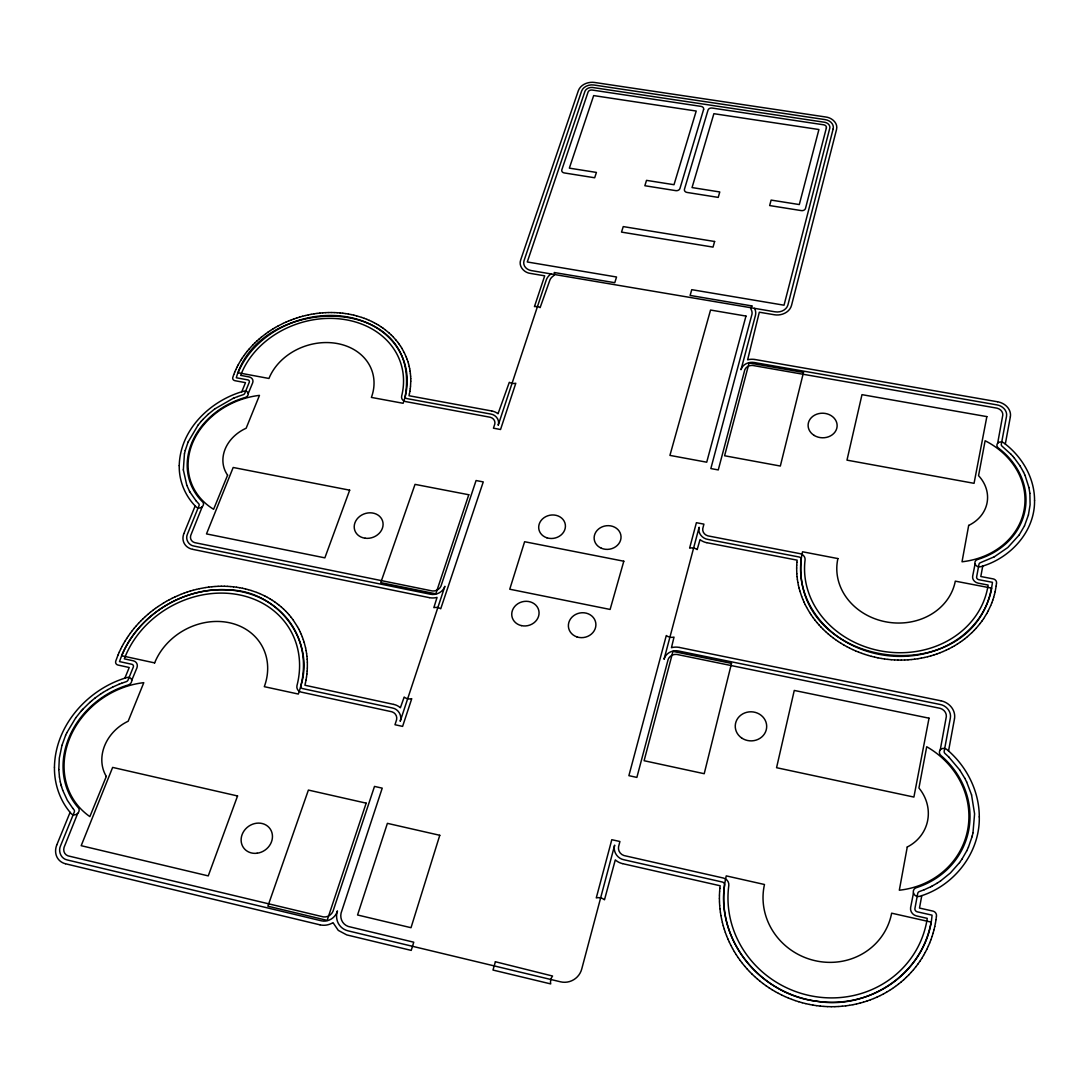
<?xml version="1.0" encoding="UTF-8"?>
<svg xmlns="http://www.w3.org/2000/svg" width="1089" height="1089" viewBox="0 0 1089 1089"><rect width="100%" height="100%" fill="white"/><g stroke="black" fill="none" stroke-linecap="round" stroke-linejoin="round"><path stroke-width="1.5" d="M719.407 898.439L719.448 895.212M307.343 668.02L307.357 662.289M796.658 567.927L796.726 565.218M410.771 381.245L410.526 386.159M719.448 895.022L719.598 891.796M307.166 670.987L307.329 668.183M796.74 565.068L796.917 562.373M719.611 891.619L719.87 888.406M996.517 583.091L996.558 582.629A4.057 3.512 12.5 0 0 993.345 578.926L980.808 576.517L982.754 566.035M306.907 673.968L307.166 671.151M936.458 916.135L936.499 915.604A4.451 4.152 29.5 0 0 933.082 911.125L919.484 908.063L921.784 895.594M796.93 562.223L797.134 560.154L706.965 542.73M410.267 388.691L410.512 386.296M719.883 888.229L720.169 885.765L622.731 863.672M996.176 585.964L996.503 583.241M1010.361 416.76L1010.456 415.903A6.425 5.322 8.6 0 0 1010.483 415.481L1010.497 414.65A6.425 5.322 8.5 0 0 1010.469 414.228L1010.374 413.384A6.425 5.322 8.5 0 0 1010.306 412.962L1010.116 412.132A6.425 5.322 8.5 0 0 1009.993 411.724L1009.707 410.907A6.425 5.309 8.5 0 0 1009.544 410.512L1009.163 409.709A6.425 5.309 8.4 0 0 1008.945 409.328L1008.482 408.566A6.411 5.309 8.4 0 0 1008.223 408.198L1007.665 407.463A6.411 5.309 8.4 0 0 1007.366 407.123L1006.74 406.442A6.411 5.309 8.4 0 0 1006.399 406.115L1005.705 405.489A6.411 5.309 8.3 0 0 1005.324 405.19L1004.562 404.618A6.411 5.309 8.3 0 0 1004.153 404.346L1003.323 403.842A6.411 5.309 8.3 0 0 1002.901 403.611L1002.016 403.175A6.411 5.295 8.2 0 0 1001.567 402.971L1000.641 402.603A6.411 5.295 8.2 0 0 1000.178 402.44L999.212 402.154A6.411 5.295 8.2 0 0 998.736 402.032L997.715 401.8M306.526 676.95L306.88 674.118M936.023 919.565L936.431 916.325M954.495 718.699L954.631 717.692A6.983 6.275 15.9 0 0 954.672 717.202L954.685 716.208A6.983 6.275 15.9 0 0 954.672 715.704L954.59 714.711A6.983 6.275 15.8 0 0 954.509 714.221L954.318 713.227A6.983 6.275 15.8 0 0 954.195 712.737L953.896 711.77A6.983 6.275 15.7 0 0 953.733 711.294L953.324 710.355A6.983 6.262 15.7 0 0 953.106 709.892L952.616 708.98A6.97 6.262 15.6 0 0 952.344 708.544L951.759 707.673A6.97 6.262 15.6 0 0 951.446 707.251L950.765 706.448A6.97 6.262 15.5 0 0 950.411 706.053L949.662 705.304A6.97 6.262 15.4 0 0 949.254 704.951L948.437 704.256A6.97 6.262 15.4 0 0 948.002 703.943L947.117 703.331A6.97 6.248 15.3 0 0 946.654 703.045L945.715 702.514A6.956 6.248 15.2 0 0 945.225 702.269L944.231 701.82A6.956 6.248 15.2 0 0 943.727 701.615L942.693 701.262A6.956 6.248 15.1 0 0 942.176 701.112L941.073 700.84M409.9 391.223L410.24 388.827M996.149 586.113L995.155 591.681M306.05 679.931L306.499 677.099M935.478 922.982L935.996 919.756M409.437 393.769L409.872 391.359M948.546 750.961L954.468 718.944M1005.31 444.067L1010.32 416.964M305.465 682.912L306.023 680.094M934.798 926.371L935.437 923.159M184.449 453.732L183.347 469.89M972.981 832.826L974.587 813.851L971.551 794.902M184.463 453.718L185.225 450.506M972.967 832.84L972.368 835.481M409.41 393.905L409.001 395.743L491.643 410.961M305.424 683.075L304.92 685.24L393.592 704.379M934.022 929.734L934.77 926.548M994.475 594.499L995.115 591.831M1028.411 514.974L1030.099 504.792L1029.867 493.303M972.014 836.801L972.354 835.494M1028.411 514.988L1024.477 525.864M933.11 933.069L933.967 929.911M185.225 450.478L188.111 441.998M972.014 836.815L968.448 847.119M993.699 597.303L994.434 594.648M61.964 745.38L59.31 758.08L58.792 769.528M61.964 745.352L65.585 735.402M932.102 936.377L933.069 933.246M992.8 600.093L993.644 597.453M930.959 939.644L932.034 936.554M183.864 533.637L183.551 534.522A6.425 5.322 -25.4 0 0 183.428 534.944L183.224 535.815A6.425 5.322 -25.5 0 0 183.143 536.251L183.02 537.122A6.425 5.322 -25.5 0 0 182.993 537.558L182.966 538.415A6.425 5.322 -25.5 0 0 182.993 538.851L183.061 539.695A6.425 5.336 -25.5 0 0 183.129 540.117L183.306 540.947A6.425 5.336 -25.5 0 0 183.415 541.356L183.673 542.145A6.425 5.336 -25.6 0 0 183.837 542.54L184.191 543.288A6.439 5.336 -25.6 0 0 184.395 543.656L184.844 544.377A6.439 5.336 -25.6 0 0 185.089 544.718L185.62 545.371A6.439 5.336 -25.6 0 0 185.906 545.698L186.505 546.297A6.439 5.336 -25.6 0 0 186.832 546.583L187.512 547.114A6.439 5.35 -25.6 0 0 187.88 547.359L188.628 547.835A6.439 5.35 -25.6 0 0 189.01 548.039L189.826 548.434A6.439 5.35 -25.6 0 0 190.235 548.611L191.092 548.924A6.439 5.35 -25.6 0 0 191.541 549.06L192.467 549.292M233.74 374.657L232.76 377.515A3.648 2.94 -20.2 0 0 234.856 380.674L245.488 382.661L241.758 391.781M56.751 845.023L56.383 846.071A7.201 6.085 -39.5 0 0 56.233 846.575L55.961 847.61A7.201 6.085 -39.6 0 0 55.866 848.127L55.702 849.148A7.201 6.085 -39.6 0 0 55.648 849.665L55.593 850.7A7.201 6.098 -39.7 0 0 55.593 851.203L55.648 852.211A7.215 6.098 -39.7 0 0 55.689 852.714L55.852 853.694A7.215 6.098 -39.7 0 0 55.947 854.184L56.206 855.124A7.215 6.098 -39.8 0 0 56.356 855.586L56.71 856.499A7.215 6.098 -39.8 0 0 56.914 856.934L57.377 857.792A7.215 6.098 -39.8 0 0 57.622 858.2L58.166 858.99A7.215 6.112 -39.9 0 0 58.466 859.371L59.092 860.092A7.215 6.112 -39.9 0 0 59.432 860.433L60.154 861.072A7.228 6.112 -39.9 0 0 60.521 861.385L61.324 861.944A7.228 6.112 -39.9 0 0 61.733 862.202L62.59 862.679A7.228 6.112 -39.9 0 0 63.026 862.896L63.952 863.278A7.228 6.112 -39.9 0 0 64.414 863.441L65.408 863.74M991.807 602.843L992.76 600.23M929.72 942.883L930.904 939.821M233.781 374.521L234.693 372.207M118.007 655.047L115.72 661.2A4.029 3.376 -31.2 0 0 117.857 665.011L129.223 667.503L124.854 678.188M990.718 605.552L991.752 602.979M56.846 844.778L70.104 812.326M183.946 533.419L195.176 505.909M188.125 441.971L198.144 424.996M928.359 946.069L929.652 943.047M118.075 654.897L119.232 652.202M234.748 372.084L235.741 369.784M968.434 847.147L966.733 850.849M65.599 735.388L66.701 732.965M990.65 605.702L988.199 610.888M119.3 652.052L120.552 649.384M926.889 949.2L928.277 946.232M235.796 369.661L236.885 367.374M66.701 732.938L75.74 717.814M1024.477 525.878L1019.154 535.026M966.719 850.877L961.941 859.194M120.62 649.235L121.954 646.607M925.296 952.29L926.807 949.377M236.939 367.252L238.096 365.006M986.797 613.488L988.131 611.024M122.036 646.458L123.452 643.858M238.164 364.869L240.792 360.323M923.608 955.339L925.214 952.453M123.533 643.708L125.031 641.149M986.716 613.624L983.68 618.566M921.811 958.306L923.513 955.489M125.126 640.999L126.705 638.481M240.873 360.2L242.262 358.036M919.906 961.233L921.716 958.47M126.8 638.331L128.461 635.84M961.927 859.207L959.572 862.597M242.343 357.913L243.813 355.776M981.979 621.029L983.585 618.702M917.904 964.078L919.797 961.383M128.556 635.704L130.312 633.254M1019.141 535.039L1007.774 547.549L994.311 556.778M243.909 355.667L245.447 353.557M940.256 749.913L946.341 716.494A8.372 7.528 15.4 0 0 940.243 708.354L676.813 654.421A8.004 7.283 -4.4 0 0 668.17 659.362L636.874 777.41L628.884 775.667L666.291 635.527L666.876 635.935A8.603 7.759 -4.7 0 0 673.288 637.242L674.023 637.092L671.45 647.71A6.657 6.044 -4.6 0 1 671.954 647.574L672.975 647.37A6.657 6.044 -4.5 0 1 673.492 647.288L674.527 647.179A6.657 6.044 -4.5 0 1 675.044 647.138L676.092 647.111A6.657 6.044 -4.4 0 1 676.609 647.125L677.644 647.193A6.657 6.044 -4.3 0 1 678.161 647.247L679.223 647.424M75.754 717.801L80.899 711.362M980.168 623.439L981.883 621.152M959.559 862.611L950.37 872.997L940.542 880.96M130.408 633.117L132.232 630.722M915.795 966.869L917.796 964.228M997.66 443.264L1002.806 414.991A7.705 6.384 8.2 0 0 997.061 408.171L752.73 365.455A7.405 6.18 -1.5 0 0 744.822 369.743L718.264 469.931L710.845 468.556L751.995 314.149A10.904 8.943 -2.2 0 0 751.328 309.848L751.192 309.603A3.635 2.981 -1.8 0 1 752.308 305.995L690.113 295.432L691.76 289.674L784.026 305.206L829.859 127.917A6.902 5.322 -0.7 0 0 824.999 122.322L592.348 87.447A6.711 5.118 -7.1 0 0 585.024 91.095L527.267 261.973L616.537 277.001L614.768 282.704L554.192 272.509A3.553 2.872 -9 0 1 553.185 276.062L552.94 276.238A10.686 8.658 -8.7 0 0 549.972 279.846L540.13 307.615A7.786 6.357 -9.8 0 0 534.44 306.622L544.704 275.83L530.452 273.421C524.149 272.781 518.269 266.329 520.705 259.876L578.368 90.618C580.764 84.289 588.359 81.539 594.676 82.478L825.693 116.986C831.669 117.585 838.203 122.921 836.543 129.455L791.512 305.451C789.525 312.638 781.099 316.001 774.225 314.735L759.319 312.216L747.626 359.819A6.153 5.132 -1.7 0 1 748.089 359.71L749.028 359.52A6.153 5.132 -1.6 0 1 749.504 359.438L750.457 359.329A6.153 5.132 -1.6 0 1 750.947 359.302L751.914 359.261A6.153 5.132 -1.6 0 1 752.39 359.275L753.357 359.316A6.153 5.132 -1.5 0 1 753.833 359.356L754.813 359.493M245.542 353.449L247.162 351.379M198.157 424.982L201.206 421.307M132.327 630.585L134.219 628.23M980.073 623.561L976.289 628.094M913.589 969.591L915.672 967.018M247.244 351.271L248.932 349.242M134.328 628.094L136.302 625.794M911.275 972.232L913.467 969.727M249.041 349.133L252.716 345.104M80.913 711.348L81.811 710.327M201.22 421.293L202.826 419.524M136.411 625.671L138.453 623.412M81.838 710.314L82.75 709.307M77.714 813.388L64.074 847.351A8.644 7.324 -39.5 0 0 68.022 855.859L323.433 916.911A8.671 7.882 -39.8 0 0 332.948 911.411L374.493 786.421L382.225 788.15L341.088 913.058A13.014 11.925 -39.8 0 0 348.249 926.453L413.752 942.203L411.22 950.398L346.751 934.906L338.271 930.374L333.016 922.642A7.255 6.602 -40.4 0 1 332.526 922.928L331.519 923.458A7.255 6.602 -40.4 0 1 331.002 923.69L329.953 924.125A7.255 6.602 -40.5 0 1 329.423 924.316L328.347 924.643A7.255 6.602 -40.5 0 1 327.816 924.779L326.714 925.01A7.255 6.602 -40.5 0 1 326.169 925.092L325.067 925.214A7.255 6.602 -40.6 0 1 324.522 925.242L323.433 925.255A7.255 6.602 -40.6 0 1 322.889 925.242L321.8 925.146A7.255 6.602 -40.6 0 1 321.269 925.078L320.18 924.874M974.219 630.327L976.18 628.203M82.764 709.293L89.679 702.5M908.879 974.791L911.153 972.368M202.84 419.51L208.026 414.419M138.562 623.289L140.672 621.084M202.255 506.712L190.711 535.502A7.705 6.398 -25.2 0 0 194.632 542.621L432.292 590.959A7.786 6.806 -18.3 0 0 440.922 586.236L476.07 480.535L483.257 481.91L440.732 608.778A8.521 7.514 -19.2 0 0 434.579 607.512L433.858 607.662L437.043 597.385A6.507 5.704 -18.4 0 1 436.539 597.507L435.546 597.711A6.507 5.704 -18.5 0 1 435.042 597.793L434.035 597.902A6.507 5.704 -18.5 0 1 433.517 597.943L432.51 597.956A6.507 5.704 -18.6 0 1 432.006 597.956L431.013 597.888A6.507 5.704 -18.6 0 1 430.509 597.834L429.502 597.67M252.825 344.995L254.717 343.089M972.055 632.491L974.097 630.436M906.388 977.269L908.757 974.927M140.794 620.961L142.958 618.824M254.812 342.994L256.773 341.143M143.081 618.702L145.327 616.619M971.933 632.6L967.468 636.629M903.816 979.664L906.252 977.405M256.881 341.034L258.896 339.237M208.04 414.405L214.696 408.974M145.45 616.497L147.75 614.468M89.693 702.487L91.789 700.676M901.148 981.979L903.679 979.801M259.005 339.142L261.088 337.386M147.873 614.359L150.228 612.399M91.803 700.663L95.029 698.063M965.058 638.603L967.345 636.738M898.398 984.211L900.998 982.101M261.197 337.291L265.634 333.86M150.364 612.29L152.773 610.385M95.042 698.049L100.678 693.979M962.581 640.495L964.936 638.698M895.566 986.335L898.248 984.32M152.909 610.276L155.373 608.438M214.71 408.96L233.046 398.424M265.757 333.765L267.989 332.172M960.008 642.306L962.445 640.591M155.509 608.343L158.028 606.573M892.667 988.376L895.417 986.443M550.993 273.911L550.612 274.183A14.252 11.543 -8.7 0 0 546.229 280.091L498.177 425.255C500.096 420.136 495.794 414.637 490.622 414.024L406.864 398.588A2.45 2.028 -15.3 0 1 405.231 396.301C422.831 291.757 259.618 293.703 236.299 377.76L247.829 379.898A2.437 1.974 -20 0 1 249.258 382.293L244.794 393.252A2.45 1.974 -20.4 0 1 243.065 394.749L237.729 396.546M940.528 880.974L936.989 883.288M268.112 332.091L270.399 330.552M158.164 606.478L163.486 603.061M100.692 693.979L103.006 692.468M957.381 644.035L959.872 642.401M889.686 990.323L892.504 988.485M270.535 330.471L272.863 329.001M103.033 692.454L107.797 689.623M954.672 645.695L957.231 644.13M936.962 883.288L932.034 886.106M886.637 992.161L889.522 990.418M272.999 328.919L275.367 327.503M163.636 602.966L166.29 601.414M951.909 647.274L954.522 645.777M275.503 327.421L277.926 326.074M883.519 993.903L886.473 992.256M166.44 601.332L169.135 599.848M107.811 689.623L112.712 687.064M994.298 556.792L980.549 562.632A2.682 2.314 11.5 0 0 978.97 564.333L976.629 576.911A2.695 2.328 11.8 0 0 978.848 579.702L992.46 582.316C977.718 694.115 790.505 671.151 801.164 559.555A2.627 2.314 2.6 0 0 799.095 556.996L707.836 539.395C702.282 538.619 697.491 532.916 699.138 527.239L664.045 659.281C665.624 653.169 672.58 649.643 678.556 651.004L940.12 704.46C946.273 705.536 951.582 711.634 950.357 718.046L944.204 751.165A2.831 2.559 17.7 0 0 945.089 753.561L948.723 756.937M278.063 325.992L283.154 323.406M949.077 648.758L951.759 647.356M930.755 886.759L932.007 886.119M169.285 599.767L172.021 598.351M880.348 995.537L883.356 993.985M930.741 886.773L924.221 889.74M946.178 650.16L948.914 648.84M172.171 598.283L174.934 596.949M112.725 687.05L119.014 684.26M877.108 997.061L880.171 995.618M283.303 323.338L285.835 322.181M175.098 596.881L177.888 595.629M943.224 651.481L946.028 650.242M873.814 998.49L876.931 997.143M285.971 322.113L288.544 321.01M233.073 398.411L234.203 397.934M178.052 595.56L180.883 594.376M234.23 397.921L237.701 396.559M940.229 652.706L943.074 651.549M288.68 320.956L291.28 319.921M119.041 684.246L121.587 683.266M924.207 889.74L919.47 891.51A2.94 2.736 27 0 0 917.714 893.497L914.923 908.457A2.954 2.763 28.4 0 0 917.292 911.833L932.048 915.155C927.814 970.136 870.519 1010.524 817.09 1001.308C761.973 995.223 716.099 940.937 724.553 885.112A2.845 2.75 5.6 0 0 722.361 882.036L623.766 859.725C617.34 858.527 612.767 851.475 614.659 845.132L581.717 969.087A17.424 16.893 -37.5 0 1 560.536 981.815L348.085 930.85A17.37 15.899 -39.8 0 1 337.44 910.921C335.63 917.673 328.211 922.465 321.323 920.804L67.219 859.942C60.943 858.758 57.921 851.19 60.603 845.663L74.256 812.135A2.845 2.396 -37.9 0 0 73.957 809.753L72.8 808.324M870.465 999.797L873.637 998.559M181.033 594.322L183.891 593.219M937.18 653.849L940.066 652.774M291.43 319.867L294.044 318.9M121.6 683.252L126.133 681.7A2.709 2.273 -31.8 0 0 128.066 679.972L133.294 667.121A2.695 2.26 -31.2 0 0 131.837 664.276L119.518 661.595C134.505 616.66 182.68 586.195 229.656 589.979C276.824 590.823 315.538 639.842 300.836 685.852A2.695 2.355 -27.4 0 0 302.524 688.561L392.38 707.973C398.315 708.953 402.358 715.609 400.208 721.286L444.884 586.29C442.964 592.103 436.267 595.479 430.4 594.24L194.019 546.065C188.574 545.371 185.048 539.096 187.444 534.127L199.015 505.704A2.546 2.096 -24.4 0 0 198.674 503.69L196.102 500.872M867.062 1001.009L870.288 999.865M184.055 593.165L186.927 592.144M294.193 318.859L296.834 317.961M934.076 654.897L937.016 653.904M187.09 592.089L189.99 591.164M863.618 1002.098L866.885 1001.063M296.984 317.906L299.652 317.09M930.945 655.85L933.913 654.952M190.153 591.109L193.08 590.265M299.802 317.049L302.497 316.286M860.147 1003.078L863.441 1002.152M927.76 656.708L930.782 655.891M193.243 590.224L196.17 589.462M302.647 316.246L305.356 315.565M856.621 1003.935L859.956 1003.119M924.547 657.47L927.597 656.749M196.333 589.421L199.287 588.741M305.505 315.524L308.214 314.912M853.082 1004.684L856.444 1003.976M921.308 658.137L924.384 657.511M199.45 588.7L205.535 587.57M308.378 314.884L311.1 314.34M849.502 1005.31L852.891 1004.725M918.041 658.709L921.131 658.164M311.25 314.313L313.986 313.85M314.149 313.823L316.885 313.428M205.698 587.543L208.666 587.121M914.733 659.172L917.864 658.736M845.894 1005.828L849.311 1005.351M317.049 313.414L319.785 313.101M208.829 587.094L211.797 586.767M911.425 659.553L914.569 659.199M842.273 1006.222L845.704 1005.855M319.948 313.074L322.684 312.829M211.96 586.74L214.928 586.495M908.09 659.825L911.248 659.566M838.639 1006.508L842.083 1006.236M322.848 312.829L325.584 312.652M215.091 586.481L218.045 586.318M904.741 660.002L907.913 659.839M834.991 1006.658L838.448 1006.508M325.747 312.652L328.483 312.543M218.208 586.318L221.162 586.236M901.393 660.07L904.564 660.002M831.329 1006.699L834.787 1006.672M328.633 312.543L331.369 312.529M221.326 586.236L224.266 586.25M898.03 660.057L901.216 660.07M331.519 312.529L334.241 312.584M827.667 1006.617L831.138 1006.699M224.429 586.25L227.356 586.358M894.668 659.934L897.853 660.043M334.391 312.584L337.1 312.706M824.019 1006.427L827.477 1006.617M227.519 586.358L230.419 586.549M891.319 659.716L894.491 659.92M337.25 312.72L339.945 312.924M820.357 1006.1L823.815 1006.413M230.582 586.563L233.468 586.835M887.971 659.389L891.142 659.703M340.095 312.938L342.763 313.21M816.723 1005.664L820.167 1006.086M884.622 658.981L887.794 659.376M233.631 586.862L236.49 587.216M342.912 313.237L345.567 313.578M813.088 1005.12L816.519 1005.651M881.3 658.464L884.445 658.954M236.653 587.243L239.498 587.692M345.717 313.605L348.344 314.027M755.058 359.52L997.47 401.759M877.993 657.851L881.124 658.423M809.481 1004.453L812.898 1005.093M239.648 587.72L242.466 588.251M348.48 314.054L351.08 314.558M679.482 647.465L940.814 700.771M192.699 549.346L429.257 597.63M874.712 657.143L877.816 657.81M805.887 1003.663L809.29 1004.412M351.23 314.585L353.802 315.157M242.616 588.291L245.393 588.904M491.874 411.002L492.813 411.22A6.166 5.186 -12.5 0 1 493.263 411.343L494.134 411.628A6.166 5.186 -12.5 0 1 494.556 411.792L495.4 412.146A6.166 5.186 -12.4 0 1 495.794 412.35L496.57 412.785A6.166 5.186 -12.4 0 1 496.952 413.017L497.673 413.507A6.166 5.186 -12.4 0 1 498.013 413.779L509.312 382.307A7.936 6.602 -11.1 0 0 515.124 383.369L515.805 383.233L500.545 429.502L493.453 428.181L494.814 423.961A7.419 6.248 -12.7 0 0 490.309 417.264L405.598 401.582A6.126 5.077 -15.3 0 1 401.65 396.069A8.862 7.337 -15.2 0 1 401.746 395.688A84.901 69.383 -18.1 0 0 342.872 319.268A84.901 69.383 -18.1 0 0 241.431 373.391L240.669 375.365L249.204 376.957A6.098 4.914 -20 0 1 252.689 382.77L248.224 393.551M706.72 542.69L705.713 542.445A6.452 5.676 -2.7 0 1 705.236 542.308L704.284 541.982A6.452 5.663 -2.8 0 1 703.821 541.805L702.922 541.41A6.452 5.663 -2.8 0 1 702.487 541.192L701.629 540.716A6.452 5.663 -2.8 0 1 701.221 540.471L700.418 539.926A6.452 5.663 -2.9 0 1 700.036 539.627L697.178 549.605L696.592 549.21A8.44 7.446 -3.6 0 0 690.331 547.998L689.609 548.148L696.402 522.693L703.916 524.136L702.759 528.641A7.732 6.779 -2.6 0 0 707.959 535.883L800.075 553.661A6.548 5.772 2.6 0 1 805.084 559.841A9.474 8.344 2.5 0 1 805.03 560.277A92.388 80.831 8 0 0 884.649 651.59A92.388 80.831 8 0 0 987.737 587.366L988.104 585.052L978.017 583.119A6.725 5.826 11.8 0 1 972.64 576.312L975.063 563.966M65.653 863.808L319.907 924.82M871.459 656.34L874.535 657.103M353.939 315.197L356.484 315.837M802.321 1002.765L805.697 1003.622M245.556 588.945L248.292 589.653M393.837 704.433L394.844 704.706A6.752 6.044 -25 0 1 395.321 704.855L396.246 705.196A6.752 6.044 -24.9 0 1 396.709 705.4L397.594 705.835A6.752 6.044 -24.9 0 1 398.016 706.08L398.846 706.598A6.752 6.044 -24.9 0 1 399.241 706.87L400.003 707.469A6.752 6.044 -24.9 0 1 400.371 707.782L404.182 697.042L404.727 697.464A8.726 7.8 -23.2 0 0 411.002 698.811L411.751 698.662L402.603 726.39L394.98 724.73L396.587 719.775A8.127 7.269 -25.5 0 0 391.931 711.798L301.054 692.073A6.725 5.881 -27.4 0 1 296.984 685.512A9.719 8.508 -27.4 0 1 297.106 685.076A93.491 80.028 -29.8 0 0 236.449 594.335A93.491 80.028 -29.8 0 0 125.221 656.517L124.309 658.845L133.43 660.832A6.725 5.649 -31.2 0 1 136.969 667.734L131.742 680.353M868.232 655.442L871.282 656.286M622.459 863.618L621.383 863.305A7.024 6.725 -13.4 0 1 620.866 863.141L619.845 862.747A7.024 6.725 -13.6 0 1 619.342 862.529L618.375 862.039A7.024 6.725 -13.7 0 1 617.912 861.78L617 861.195A7.024 6.725 -13.8 0 1 616.551 860.895L615.707 860.228A7.024 6.725 -13.8 0 1 615.299 859.888L604.49 899.813L603.864 899.323A9.257 8.943 -22.2 0 0 597.058 897.758L596.268 897.921L611.8 839.701L619.913 841.511L618.538 846.861A8.399 8.031 -12.4 0 0 623.983 855.546L723.518 878.074A7.119 6.874 5.6 0 1 728.813 885.52A10.291 9.937 4.9 0 1 728.732 886.024A100.828 96.009 22.1 0 0 813.333 996.299A100.828 96.009 22.1 0 0 926.807 921.117L927.256 918.354L916.312 915.89A7.392 6.902 28.4 0 1 910.595 907.695L913.467 893.007M356.62 315.878L361.725 317.416M798.795 1001.757L802.144 1002.71M248.442 589.693L251.151 590.483M865.034 654.448L868.056 655.387M795.297 1000.628L798.605 1001.703M251.3 590.537L256.745 592.416M861.875 653.373L864.857 654.394M361.861 317.471L364.298 318.328M791.839 999.389L795.12 1000.573M858.758 652.188L861.712 653.305M364.434 318.369L366.816 319.308M788.422 998.055L791.662 999.321M256.895 592.47L259.468 593.519M855.682 650.936L858.595 652.134M366.939 319.363L369.28 320.357M785.06 996.598L788.245 997.973M259.618 593.573L264.777 595.969M852.66 649.589L855.518 650.868M369.416 320.411L371.703 321.473M781.739 995.047L784.883 996.517M849.679 648.146L852.496 649.507M371.839 321.541L374.072 322.671M778.472 993.372L781.562 994.951M846.752 646.635L849.529 648.064M264.913 596.037L267.336 597.33M374.208 322.739L376.399 323.937M775.259 991.616L778.295 993.291M843.893 645.028L846.602 646.539M267.472 597.398L269.841 598.759M376.508 324.005L378.645 325.271M772.115 989.751L775.096 991.521M841.089 643.34L843.744 644.947M269.977 598.841L272.291 600.284M769.025 987.791L771.951 989.656M378.768 325.339L380.851 326.673M838.353 641.584L840.939 643.259M272.427 600.366L274.673 601.877M766.016 985.736L768.875 987.682M380.959 326.741L382.988 328.143M835.671 639.747L838.203 641.489M274.796 601.958L276.987 603.551M763.076 983.585L765.853 985.627M833.071 637.841L835.535 639.651M383.097 328.211L385.057 329.668M277.11 603.646L279.247 605.307M760.204 981.352L762.913 983.476M830.539 635.853L832.935 637.732M385.166 329.749L389.004 332.921M757.413 979.025L760.054 981.23M828.076 633.812L830.403 635.758M279.356 605.402L281.425 607.131M754.704 976.615L757.263 978.902M825.693 631.688L827.953 633.703M281.534 607.226L283.521 609.037M389.1 333.003L390.869 334.636M823.393 629.51L825.571 631.579M752.077 974.124L754.554 976.493M283.63 609.132L285.549 611.011M390.965 334.731L392.666 336.406M948.737 756.95L959.627 769.855M821.174 627.264L823.284 629.388M749.531 971.565L751.941 974.002M1010.973 454.276L1002.166 446.286A2.6 2.164 9.2 0 1 1001.308 444.285L1006.522 416.297C1007.584 410.526 1002.248 405.639 996.884 404.877L754.269 362.528C748.96 361.521 742.535 364.202 741.01 369.716L755.385 315.619A14.552 11.938 -2.2 0 0 754.718 308.718L754.514 308.35M285.658 611.106L287.51 613.053M392.761 336.501L396.028 340.122M1010.987 454.29L1012.647 456.1M747.081 968.924L749.395 971.429M819.051 624.963L821.065 627.141M287.605 613.161L289.375 615.162M1012.661 456.114L1014.254 457.965M816.995 622.609L818.942 624.841M744.713 966.202L746.945 968.774M196.102 500.858L189.99 492.092M1014.267 457.979L1019.998 465.833M289.47 615.271L291.158 617.34M742.453 963.425L744.59 966.066M815.035 620.199L816.9 622.486M396.11 340.231L397.594 342.069M72.786 808.31L67.314 800.238L62.699 790.233M740.275 960.566L742.33 963.275M291.253 617.449L292.859 619.573M813.17 617.735L814.94 620.063M397.676 342.177L399.078 344.056M738.206 957.653L740.166 960.416M811.4 615.217L813.075 617.599M292.955 619.695L297.447 626.665M399.159 344.165L400.48 346.098M959.64 769.869L964.745 778.199M736.232 954.685L738.097 957.503M809.726 612.671L811.305 615.094M400.548 346.207L401.8 348.181M1019.998 465.847L1023.524 472.095M734.367 951.663L736.137 954.536M809.631 612.535L806.65 607.431M401.868 348.303L404.182 352.496M732.598 948.587L734.258 951.5M189.472 491.153L189.976 492.078M297.528 626.788L298.808 629.129M730.937 945.456L732.502 948.424M964.759 778.227L966.637 781.929M189.472 491.139L186.832 485.381M805.261 604.763L806.568 607.294M298.876 629.265L300.06 631.661M729.385 942.284L730.842 945.293M1023.524 472.109L1025.021 475.321M404.237 352.605L406.211 356.961M803.981 602.054L805.193 604.613M966.651 781.956L971.551 794.888M300.115 631.797L301.217 634.234M727.928 939.072L729.303 942.121M802.784 599.318L803.913 601.904M1025.021 475.335L1028.942 487.586M726.594 935.819L727.86 938.895M301.272 634.37L302.279 636.861M801.708 596.554L802.729 599.168M406.265 357.083L407.095 359.261M186.818 485.367L183.347 469.904M725.369 932.538L726.526 935.655M302.334 636.997L303.246 639.529M801.654 596.404L799.857 590.946M62.699 790.206L61.556 786.721M407.136 359.384L407.871 361.575M724.267 929.216L725.315 932.361M303.3 639.665L304.117 642.238M723.259 925.881L724.212 929.04M407.912 361.711L408.566 363.944M61.215 785.537L61.542 786.707M304.158 642.374L305.56 647.764M799.081 588.128L799.802 590.796M60.889 784.339L61.202 785.523M722.375 922.519L723.219 925.704M408.606 364.066L409.178 366.326M60.889 784.325L60.317 781.929M798.414 585.283L799.04 587.978M721.612 919.13L722.334 922.342M409.205 366.449L409.682 368.735M60.317 781.916L59.446 777.042M1028.942 487.6L1029.867 493.29M305.587 647.914L306.118 650.582M797.856 582.424L798.387 585.133M720.959 915.726L721.571 918.953M409.709 368.872L410.09 371.172M306.145 650.732L306.581 653.427M797.407 579.566L797.829 582.275M720.414 912.323L720.918 915.55M59.446 777.015L58.792 769.542M410.104 371.308L410.403 373.636M306.608 653.577L306.948 656.299M719.992 908.893L720.387 912.133M797.053 576.694L797.379 579.416M719.679 905.476L719.965 908.716M410.417 373.758L410.621 376.113M306.962 656.463L307.193 659.199M796.808 573.821L797.039 576.544M719.489 902.046L719.666 905.286M307.207 659.362L307.357 662.126M410.635 376.236L410.744 378.604M796.808 573.672L796.644 568.077M719.407 898.629L719.475 901.869M410.757 378.741L410.771 381.109M179.236 465.656C178.923 481.039 185.266 496.353 196.319 507.066A4.138 3.403 -24.3 0 0 201.955 506.984A4.138 3.403 -24.3 0 0 202.677 501.975A74.052 61.025 -21.4 0 1 245.161 397.485A3.975 3.226 -20.4 0 0 248.156 393.238A3.975 3.226 -20.4 0 0 243.541 391.25C210.34 400.534 180.012 429.638 179.236 465.656M979.283 816.9C980.086 852.891 953.869 886.147 919.742 896.288A4.778 4.451 26.7 0 1 913.617 893.443A4.778 4.451 26.7 0 1 916.244 887.712A84.479 78.285 18.1 0 0 940.937 755.535A4.587 4.165 17.6 0 1 940.528 749.6A4.587 4.165 17.6 0 1 946.954 749.572C966.569 766.084 979.297 791.077 979.283 816.9M54.45 767.201C54.191 784.053 60.045 801.068 71.275 813.714A4.615 3.907 -37.9 0 0 77.373 813.701A4.615 3.907 -37.9 0 0 78.354 807.779A82.206 70.132 -34.5 0 1 128.284 684.954A4.397 3.703 -31.8 0 0 131.687 679.985A4.397 3.703 -31.8 0 0 126.787 677.576C87.746 689.051 55.076 725.519 54.45 767.201M1034.55 500.545C1034.999 531.827 1009.993 558.494 980.876 566.634A4.356 3.757 11.4 0 1 975.213 564.333A4.356 3.757 11.4 0 1 977.541 559.501A77.55 66.116 8.4 0 0 998.368 448.015A4.22 3.526 9.1 0 1 997.905 443.005A4.22 3.526 9.1 0 1 1003.827 442.91C1021.836 456.318 1034.659 477.731 1034.55 500.545M931.136 922.07L931.122 922.111A105.184 100.161 22.1 0 1 807.739 999.62A105.184 100.161 22.1 0 1 726.254 875.883L764.478 884.499A65.272 62.141 22 0 0 815.171 960.702A65.272 62.141 22 0 0 891.646 913.181L931.136 922.097M929.026 718.182L913.902 797.066L776.566 767.704L794.262 690.44L929.026 718.182M986.852 416.611L974.056 483.325L846.983 460.143L861.984 394.654L986.852 416.611M907.26 846.997L899.323 890.217A83.39 77.278 18.1 0 0 967.645 829.927A83.39 77.278 18.1 0 0 926.712 746.741L918.939 788.028A42.757 39.612 18.1 0 1 907.722 846.766L907.26 846.997M968.679 525.415L962.023 561.788A76.557 65.272 8.4 0 0 1024.014 510.292A76.557 65.272 8.4 0 0 985.123 440.746L978.562 475.662A39.245 33.46 8.3 0 1 969.101 525.211L968.679 525.415M731.509 663.392L704.215 773.707L644.103 760.721L672.961 651.413L731.509 663.392M803.491 372.452L780.337 466.038L724.593 455.76L749.096 362.95L803.491 372.452M833.153 128.951L787.946 304.852A10.904 8.916 -1 0 1 774.987 311.808L531.405 270.603A10.604 8.535 -9.5 0 1 524.095 260.448L581.594 91.108A10.073 7.677 -7.1 0 1 593.832 84.996L825.013 119.586A10.359 7.991 -0.7 0 1 833.153 128.951M826.374 127.93L805.506 208.394A3.539 2.804 -0.8 0 1 801.327 210.599L769.651 205.562L771.121 200.09L799.299 204.555L818.914 129.523L713.88 113.692L692.046 187.567L719.775 191.963L718.223 197.395L687.05 192.44A3.485 2.75 -4.4 0 1 684.464 189.2L708.013 110.125A3.403 2.614 -3.8 0 1 712.097 108.042L823.665 124.799A3.458 2.668 -0.7 0 1 826.374 127.93M745.965 316.069L706.72 462.199L669.926 455.393L710.545 310.038L745.965 316.069M623.806 561.216L610.112 609.445L509.747 589.217L524.612 541.723L623.806 561.216M714.615 241.499L713.023 247.108L621.52 232.107L623.248 226.594L714.615 241.499M495.386 961.75L492.99 970.054L550.707 983.911A9.502 9.202 -41.6 0 1 552.572 976.03L495.386 961.75M703.603 109.458L679.958 188.479A3.485 2.75 -4.7 0 1 675.765 190.643L644.851 185.729L646.512 180.366L674.009 184.708L696.211 111.037L593.668 95.587L569.343 168.142L596.418 172.43L594.676 177.766L564.252 172.933A3.444 2.695 -8 0 1 561.842 169.748L588.06 92.075A3.362 2.559 -7.1 0 1 592.144 90.033L701.071 106.395A3.403 2.614 -4.1 0 1 703.603 109.458M439.779 835.29L411.016 927.705L357.56 914.991L387.398 823.352L439.779 835.29M366.163 803.151L327.149 920.382L267.88 906.198L308.391 790.07L366.163 803.151M468.787 494.746L435.818 593.832L380.755 582.615L415.032 484.374L468.787 494.746M237.552 795.964L208.258 875.896L81.185 845.69L112.643 767.405L237.552 795.964M349.678 490.173L324.862 557.854L206.488 533.909L233.182 467.48L349.678 490.173M106.314 776.43L89.856 816.6A81.144 69.22 -34.5 0 1 69.573 738.601A81.144 69.22 -34.5 0 1 143.789 682.667L128.175 721.217A41.6 35.488 -34.5 0 0 106.096 776.049L106.314 776.43M227.601 475.185L213.607 509.284A73.099 60.235 -21.4 0 1 192.372 443.55A73.099 60.235 -21.4 0 1 259.481 395.375L246.155 428.222A37.489 30.887 -21.3 0 0 227.383 474.858L227.601 475.185M238.083 372.751L268.956 378.468A54.967 44.908 -18.1 0 1 337.304 343.539A54.967 44.908 -18.1 0 1 371.39 397.417L403.121 403.284A88.577 72.378 -18.1 0 0 347.99 317.035A88.577 72.378 -18.1 0 0 238.083 372.765M837.904 558.575L802.552 551.783A96.377 84.329 8 0 0 879.544 654.421A96.377 84.329 8 0 0 991.711 588.142L955.298 581.145A59.813 52.326 8 0 1 885.765 621.819A59.813 52.326 8 0 1 837.904 558.575M154.638 662.902L121.628 655.741A97.534 83.485 -29.8 0 1 242.03 591.803A97.534 83.485 -29.8 0 1 298.318 694.047L264.3 686.669A60.521 51.796 -29.8 0 0 229.548 622.772A60.521 51.796 -29.8 0 0 154.638 662.902M576.939 636.915A13.817 12.415 -10.9 0 0 595.778 623.003A13.817 12.415 -10.9 0 0 573.685 615.666A13.817 12.415 -10.9 0 0 576.939 636.915M521.332 625.603A13.762 12.251 -14.2 0 0 538.742 610.276A13.762 12.251 -14.2 0 0 516.145 605.021A13.762 12.251 -14.2 0 0 521.332 625.603M601.4 548.257A13.49 11.829 -8.3 0 0 621.029 536.55A13.49 11.829 -8.3 0 0 600.338 527.77A13.49 11.829 -8.3 0 0 601.4 548.257M546.923 537.816A13.422 11.693 -11.2 0 0 565.314 524.599A13.422 11.693 -11.2 0 0 543.942 517.765A13.422 11.693 -11.2 0 0 546.923 537.816M257.113 853.231A16.308 14.456 -36.5 0 0 270.208 828.974A16.308 14.456 -36.5 0 0 243.065 832.486A16.308 14.456 -36.5 0 0 257.113 853.231M365.142 538.225A14.674 12.524 -19.5 0 0 382.538 520.855A14.674 12.524 -19.5 0 0 358.267 517.656A14.674 12.524 -19.5 0 0 365.142 538.225M741.595 737.947A15.722 14.538 2.7 0 0 766.588 728.105A15.722 14.538 2.7 0 0 744.713 712.955A15.722 14.538 2.7 0 0 741.595 737.947M814.177 435.423A14.525 12.292 1.9 0 0 837.073 426.82A14.525 12.292 1.9 0 0 816.6 414.256A14.525 12.292 1.9 0 0 814.177 435.423"/></g></svg>
